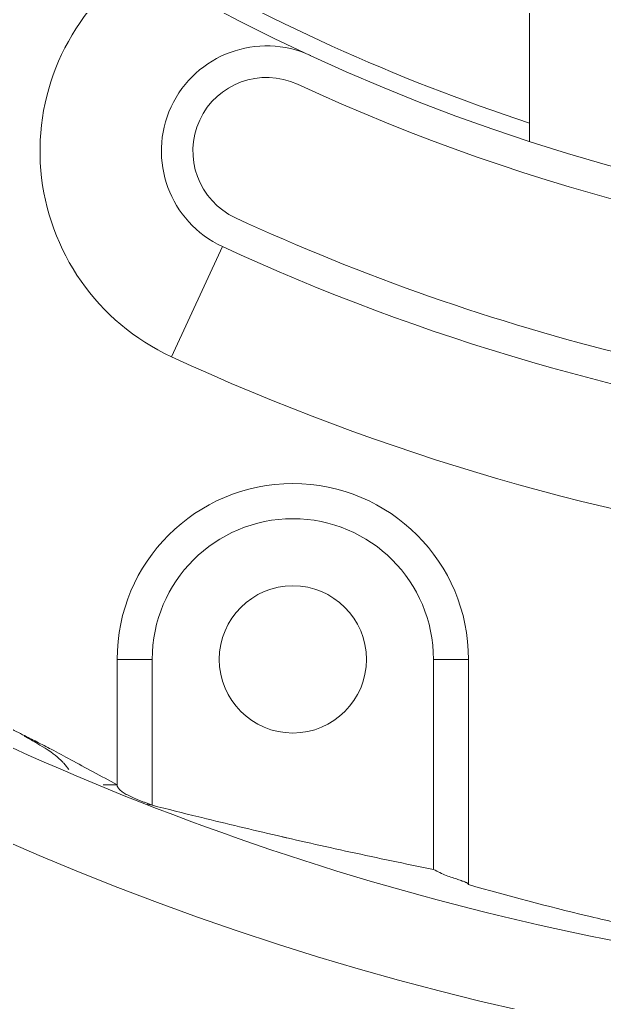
# Model space of a CAD drawing. Header units: millimetres. Extents: x 206 to 1899, y -454 to 296.
# Drawn here: x 1439.543 to 1440.586, y -413.757 to -412.005 of the extents above; entities that cross this region are included whole.
import ezdxf

# ---------------------------------------------------------------- set-up
doc = ezdxf.new("R2010")
doc.units = ezdxf.units.MM
doc.layers.add('细实线', color=7, linetype='Continuous', lineweight=15)

msp = doc.modelspace()

# ---------------------------------------------------------------- linework, layer by layer
at = {"layer": '细实线', "linetype": 'Continuous', "lineweight": 9}
for p, q in [((1440.4524, -412.222), (1440.4524, -411.2705)), ((1439.9049, -412.4093), (1439.814, -412.6058)), ((1439.7796, -413.1455), (1439.7171, -413.1455)), ((1439.7171, -413.3689), (1439.7171, -413.1455)), ((1439.7796, -413.4055), (1439.7796, -413.1455)), ((1440.2814, -413.1455), (1440.3439, -413.1455)), ((1440.2814, -413.1455), (1440.2814, -413.52)), ((1440.3439, -413.1455), (1440.3439, -413.5471)), ((1439.5511, -413.2822), (1439.5578, -413.2859)), ((1439.6921, -413.3689), (1439.7171, -413.3689)), ((1439.7715, -413.4036), (1439.7796, -413.4055)), ((1439.868, -413.4276), (1439.8628, -413.4263)), ((1439.868, -413.4276), (1439.8628, -413.4263)), ((1440.0188, -413.4634), (1440.0025, -413.4596)), ((1440.0196, -413.4637), (1440.0025, -413.4597)), ((1440.0196, -413.4636), (1440.0188, -413.4634))]:
    msp.add_line(p, q, dxfattribs=at)
msp.add_lwpolyline([(1439.5578, -413.2859), (1439.5615, -413.2879), (1439.5639, -413.2892), (1439.5663, -413.2906), (1439.5689, -413.2921), (1439.5719, -413.2938), (1439.5755, -413.2959), (1439.5795, -413.2983), (1439.5837, -413.3009), (1439.5886, -413.3039), (1439.5939, -413.3073), (1439.5986, -413.3105), (1439.6029, -413.3136), (1439.6066, -413.3165), (1439.61, -413.3192), (1439.6132, -413.322), (1439.6166, -413.325), (1439.6183, -413.3267)], dxfattribs=at)
msp.add_circle((1440.0305, -413.1455), 0.1313, dxfattribs=at)
for centre, radius, start, end in [((1441.5461, -408.8607), 3.5347, 233.5586, 306.4414), ((1441.5461, -408.8607), 3.5035, 239.4411, 251.8087), ((1439.9836, -412.2391), 0.404, 124.6239, 245.1795), ((1439.9836, -412.2391), 0.1875, 65.1795, 245.1795), ((1439.9836, -412.2391), 0.1313, 65.1795, 245.1795), ((1441.5461, -408.8607), 3.591, 245.1795, 267.2327), ((1441.5461, -408.8607), 3.8535, 245.1795, 267.3657), ((1441.5461, -408.8607), 3.9097, 245.1795, 262.4564), ((1441.5461, -408.8607), 4.1262, 245.1795, 262.4564), ((1440.0305, -413.1455), 0.3134, 0, 180), ((1440.0305, -413.1455), 0.2509, 0, 180), ((1441.5461, -408.8607), 4.8785, 243.7689, 267.0595), ((1441.5461, -408.8607), 5.0347, 242.6574, 297.3426), ((1442.2089, -403.8896), 9.8211, 255.67905, 256.17951), ((1442.4749, -402.7991), 10.9435, 256.21884, 256.94285), ((1442.1729, -404.1067), 9.6015, 257.04036, 257.45944)]:
    msp.add_arc(centre, radius, start, end, dxfattribs=at)
for points, knots in [([(1439.4594, -413.2354), (1439.4636, -413.2373), (1439.4724, -413.2412), (1439.4866, -413.248), (1439.5021, -413.2558), (1439.523, -413.2666), (1439.5429, -413.2769), (1439.5613, -413.2863), (1439.5784, -413.2948), (1439.6028, -413.3072), (1439.6362, -413.3254), (1439.6753, -413.3466), (1439.7029, -413.3613), (1439.7171, -413.3689)], [0, 0, 0, 0, 0.047511, 0.099695, 0.162096, 0.22724, 0.343229, 0.393439, 0.440191, 0.540947, 0.676569, 0.833039, 1, 1, 1, 1]), ([(1439.6183, -413.3267), (1439.6195, -413.328), (1439.6241, -413.3328), (1439.6282, -413.338), (1439.6309, -413.342)], [0, 0, 0, 0, 0.276281, 1, 1, 1, 1]), ([(1439.7171, -413.3689), (1439.7171, -413.3705), (1439.7182, -413.374), (1439.7221, -413.3786), (1439.728, -413.3831), (1439.7358, -413.3876), (1439.7453, -413.3919), (1439.754, -413.3958), (1439.7615, -413.3988), (1439.7676, -413.4008), (1439.7727, -413.4024), (1439.7767, -413.4039), (1439.7787, -413.4049), (1439.7796, -413.4055)], [0, 0, 0, 0, 0.063299, 0.140814, 0.239447, 0.360073, 0.500681, 0.657722, 0.740722, 0.825871, 0.912497, 0.956268, 1, 1, 1, 1]), ([(1440.2814, -413.52), (1440.2655, -413.5168), (1440.201, -413.5037), (1440.1366, -413.4899), (1440.0881, -413.4791)], [0, 0, 0, 0, 0.24577, 1, 1, 1, 1]), ([(1440.2814, -413.52), (1440.2851, -413.522), (1440.2927, -413.5256), (1440.3038, -413.5308), (1440.3146, -413.5344), (1440.3241, -413.5377), (1440.3321, -413.5404), (1440.3376, -413.5424), (1440.3409, -413.544), (1440.3427, -413.5451), (1440.3439, -413.5463), (1440.3439, -413.5471)], [0, 0, 0, 0, 0.185644, 0.365829, 0.533869, 0.68335, 0.807959, 0.903012, 0.938595, 0.966125, 1, 1, 1, 1]), ([(1440.3439, -413.5471), (1440.4141, -413.5669), (1440.5167, -413.5942), (1440.6513, -413.625), (1440.7459, -413.6443), (1440.8399, -413.6614), (1440.9364, -413.6762), (1441.0374, -413.6884), (1441.1066, -413.6949), (1441.1421, -413.6979)], [0, 0, 0, 0, 0.26893, 0.391566, 0.508981, 0.624876, 0.743617, 0.868791, 1, 1, 1, 1])]:
    msp.add_open_spline(points, degree=3, knots=knots, dxfattribs=at)

doc.saveas('drawing.dxf')
